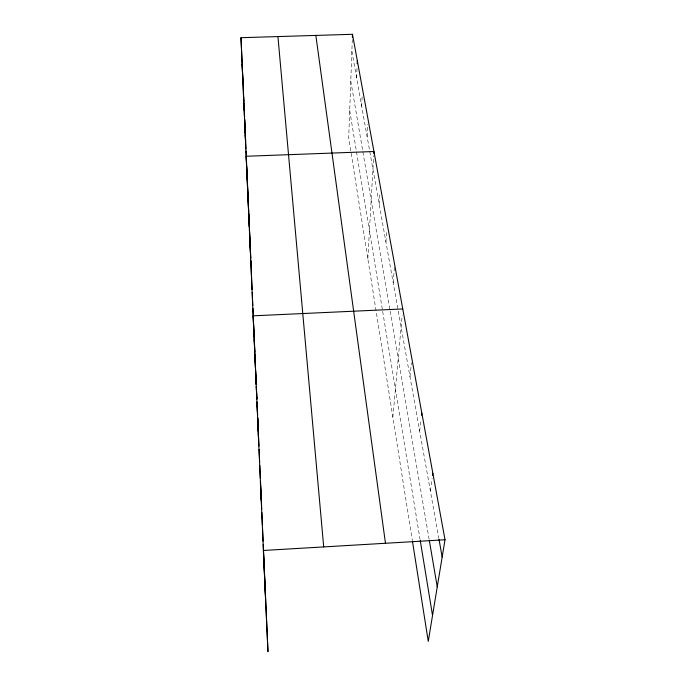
<?xml version="1.0" encoding="UTF-8"?>
<svg xmlns="http://www.w3.org/2000/svg" width="686" height="686" viewBox="0 0 686 686"><rect width="100%" height="100%" fill="white"/><g stroke="black" fill="none" stroke-linecap="round" stroke-linejoin="round"><path stroke-width="0.51" stroke-dasharray="3.43 2.57" d="M352.295 39.591L348.711 137.663L412.363 540.697M356.617 77.844L357.029 67.76M361.694 106.253L362.157 96.057M367.121 136.643L367.747 124.269M367.825 258.691L373.707 155.688M379.187 204.248L379.855 193.744M385.926 242.004L386.758 230.367M393.207 282.804L394.587 265.799M392.855 417.148L402.176 315.337M409.971 376.708L411.42 362.903M419.678 431.108L421.075 419.498M430.362 490.927L432.111 478.442M351.867 51.218L438.791 538.158M350.778 81.025L389.94 310.106M390.12 311.161L429.144 539.428M349.706 110.377L382.496 310.338M382.668 311.393L420.064 539.402"/><path stroke-width="1.03" d="M352.372 37.473L352.484 34.3L240.983 37.704L265.491 597.429M357.2 63.729L357.32 60.702M373.827 153.604L373.947 151.52L246.154 156.262L249.352 227.203L248.795 213.372M421.59 415.279L421.839 413.169M432.549 475.321L432.84 473.246M352.484 34.3L445.017 539.762L428.261 641.35L412.535 541.751M445.017 539.762L263.347 550.472L267.977 651.7L263.227 544.367M402.759 308.949L253.117 315.826L256.221 384.503M438.98 539.205L442.161 557.049M429.325 540.482L437.248 586.856M420.235 540.448L432.532 615.445M315.843 35.415L385.472 543.269M277.933 36.572L323.706 546.913M256.315 386.612L256.89 399.226L256.332 386.518M257.027 402.348L257.593 414.807M257.739 417.92L258.022 424.154M257.73 421.676L258.545 439.615M260.397 482.764L261.203 500.437M240.983 37.704L243.847 101.417M243.942 103.517L244.559 117.195M245.271 132.981L244.653 119.304L245.254 133.101M245.365 135.082L245.648 141.393M242.149 64.39L242.921 81.591M243.393 92.91L244.182 110.309M244.73 123.454L245.519 141.05M249.447 229.304L250.064 242.895M250.15 244.979L250.716 257.473M250.999 263.724L250.862 260.594L252.096 289.595M244.413 114.039L244.559 117.22M245.339 135.219L245.94 148.905M246.034 150.997L246.626 164.614M246.72 165.969L247.312 180.281M247.414 181.824L248.684 211.571M249.455 229.33L250.742 258.785M252.242 292.236L252.791 305.63M252.945 308.194L253.494 321.597M253.58 323.723L254.146 336.474M254.3 339.201L254.858 351.935M254.935 354.551L255.535 368.399M255.629 370.534L256.238 384.392M257.044 401.842L257.584 415.279M257.739 417.774L258.288 431.245M258.382 433.372L258.939 446.149M259.076 449.356L259.634 462.184M259.78 465.391L260.337 478.228M260.517 481.332L261.04 494.263M261.22 497.239L261.692 509.201M261.829 512.399L262.395 525.184M262.532 528.383L263.09 541.168"/></g></svg>
